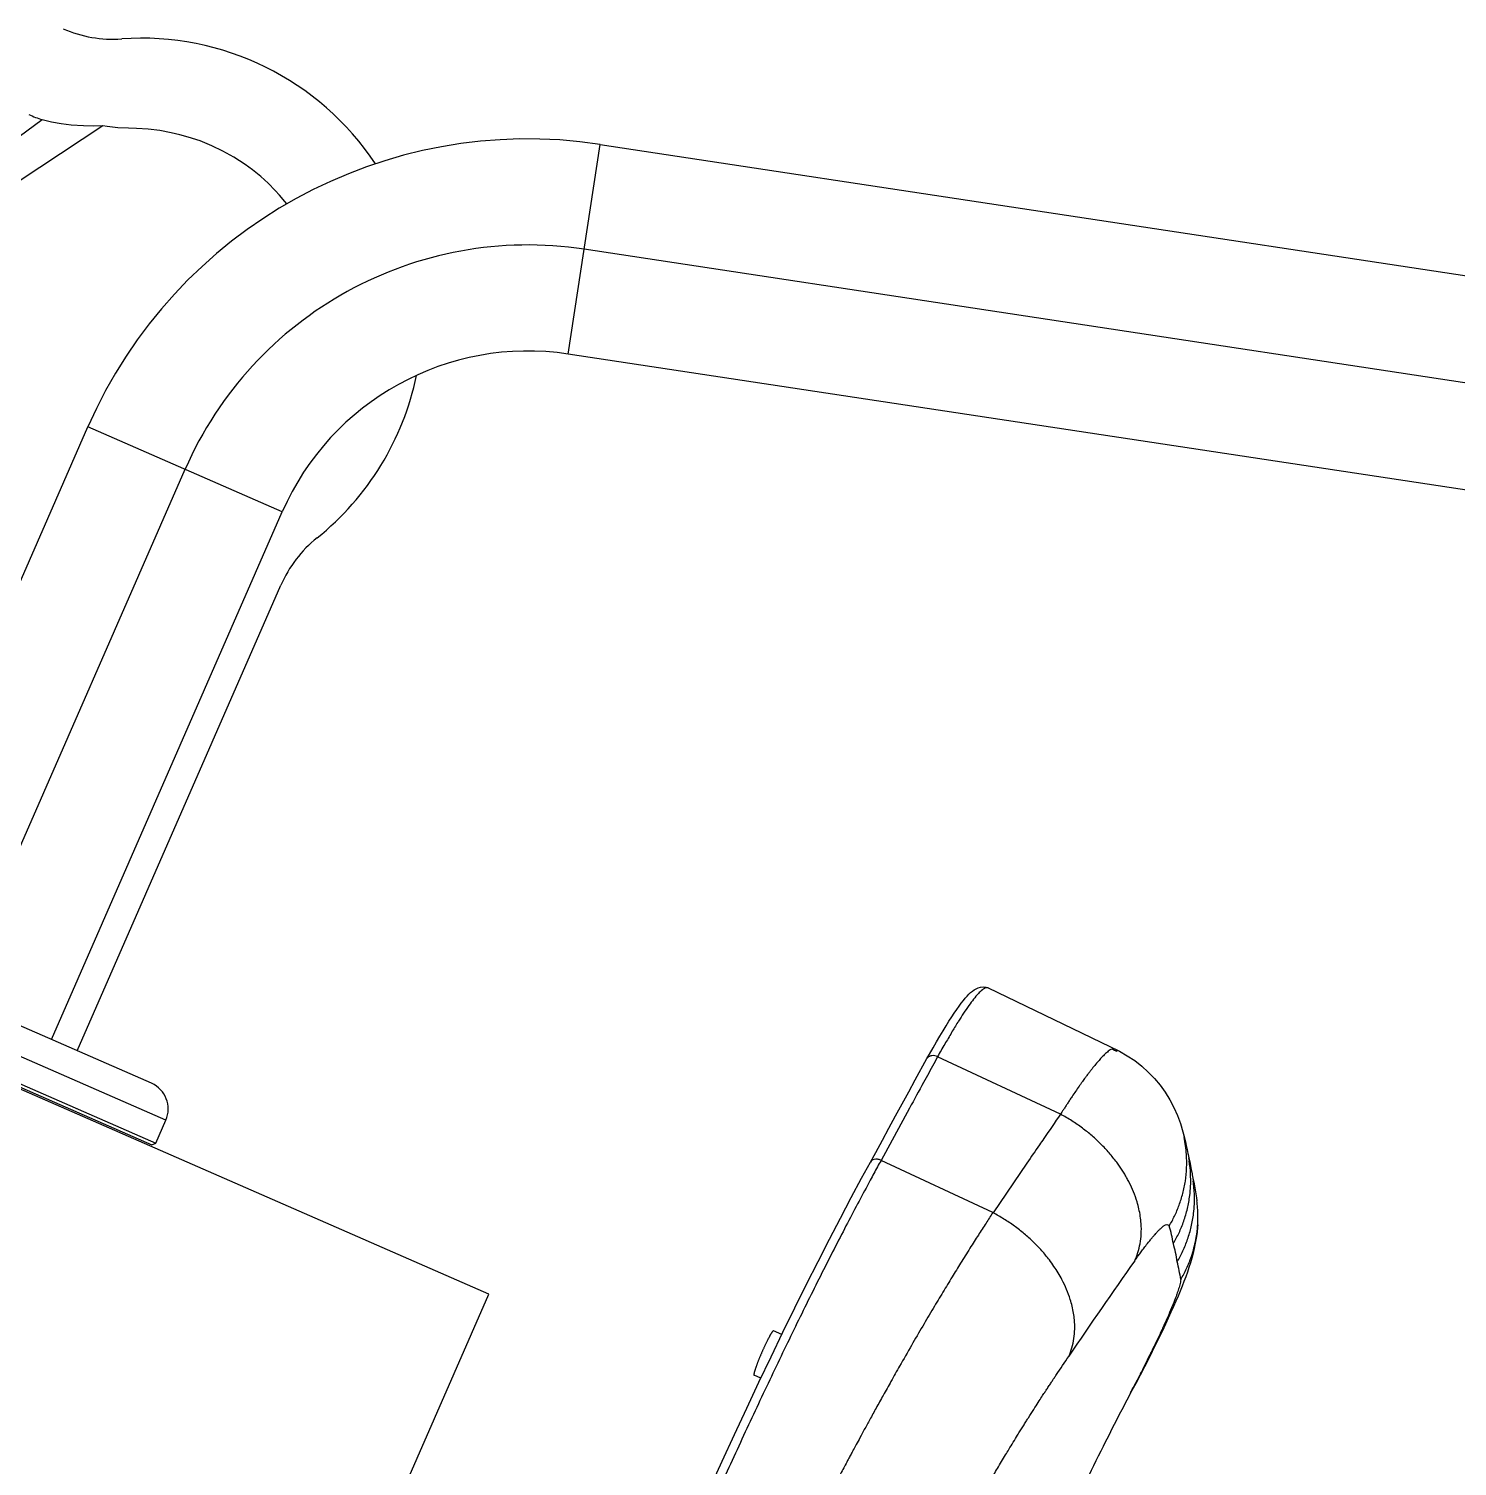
# Model space of a CAD drawing. Header units: millimetres. Extents: x 1145859089 to 1147511753, y -1047484727 to -1047247487.
# Drawn here: x 1146005448.1 to 1146005677.1, y -1047431194.6 to -1047430964.1 of the extents above; entities that cross this region are included whole.
import ezdxf
from ezdxf.xclip import XClip

# ---------------------------------------------------------------- set-up
doc = ezdxf.new("R2010")
doc.units = ezdxf.units.MM
doc.header["$LTSCALE"] = 100
doc.header["$MEASUREMENT"] = 0
doc.header["$XCLIPFRAME"] = 2
doc.linetypes.add('단지배치도$0$CENTER', pattern=[31, 30, -0.5, 0, -0.5])
doc.layers.get('0').update_dxf_attribs({"linetype": 'CONTINUOUS'})
doc.layers.add('XREF', color=135, linetype='CONTINUOUS')
doc.layers.add('단지배치도$0$W240910', color=135, linetype='CONTINUOUS')

# ---------------------------------------------------------------- blocks, each defined once
blk = doc.blocks.new('단지배치도$0$zw$9902')
at = {"layer": '단지배치도$0$W240910', "linetype": 'ByBlock', "ltscale": 20}
for p, q in [((67309.42, -59609.42), (67280.76, -59630.51)), ((67319.16, -59610.35), (67299.09, -59623.64)), ((67310.93, -59609.76), (67309.42, -59609.42)), ((67312.49, -59610.04), (67310.93, -59609.76)), ((67314.07, -59610.24), (67312.49, -59610.04)), ((67316.06, -59610.37), (67314.07, -59610.24)), ((67317.61, -59610.4), (67316.06, -59610.37)), ((67319.16, -59610.35), (67317.61, -59610.4)), ((67319.86, -59610.47), (67319.16, -59610.35)), ((67321.54, -59610.68), (67319.86, -59610.47)), ((67323.29, -59610.75), (67321.54, -59610.68)), ((67324.54, -59610.78), (67323.29, -59610.75)), ((67326.42, -59610.91), (67324.54, -59610.78)), ((67328.28, -59611.14), (67326.42, -59610.91)), ((67330.13, -59611.48), (67328.28, -59611.14)), ((67331.49, -59611.79), (67330.13, -59611.48)), ((67332.84, -59612.16), (67331.49, -59611.79)), ((67334.74, -59612.8), (67332.84, -59612.16)), ((67336.6, -59613.55), (67334.74, -59612.8)), ((67338.41, -59614.42), (67336.6, -59613.55)), ((67340.17, -59615.4), (67338.41, -59614.42)), ((67341.96, -59616.56), (67340.17, -59615.4)), ((67393.76, -59646.96), (67398.86, -59613.34)), ((67398.86, -59613.34), (67757.99, -59667.81)), ((67343.15, -59617.43), (67341.96, -59616.56)), ((67344.46, -59618.5), (67343.15, -59617.43)), ((67345.65, -59619.58), (67344.46, -59618.5)), ((67346.78, -59620.72), (67345.65, -59619.58)), ((67347.45, -59621.46), (67346.78, -59620.72)), ((67348.34, -59622.51), (67347.45, -59621.46)), ((67348.63, -59622.89), (67348.34, -59622.51)), ((67751.57, -59701.22), (67393.74, -59646.96)), ((67279.76, -59743.22), (67316.77, -59658.62)), ((67347.92, -59672.24), (67316.77, -59658.62)), ((67310.91, -59756.84), (67347.92, -59672.24)), ((67315.04, -59758.65), (67347.69, -59684)), ((67326.95, -59763.86), (67239.08, -59725.43)), ((67329.27, -59769.78), (67237.28, -59729.55)), ((67381.04, -59797.65), (67230.69, -59731.89)), ((67235.48, -59733.67), (67327.01, -59773.71)), ((67235.68, -59733.22), (67327.66, -59773.45)), ((67458.25, -59749.32), (67458.53, -59749.08)), ((67458.53, -59749.08), (67458.82, -59748.87)), ((67458.82, -59748.87), (67459.11, -59748.69)), ((67459.11, -59748.69), (67459.44, -59748.54)), ((67459.44, -59748.54), (67459.83, -59748.43)), ((67459.83, -59748.43), (67460.26, -59748.39)), ((67460.26, -59748.39), (67460.68, -59748.45)), ((67460.68, -59748.45), (67461.04, -59748.58)), ((67461.03, -59748.58), (67461.02, -59748.57)), ((67461.04, -59748.58), (67461.03, -59748.58)), ((67461.03, -59748.58), (67482.13, -59758.72)), ((67456.02, -59752.03), (67456.39, -59751.51)), ((67456.39, -59751.51), (67456.74, -59751.03)), ((67456.74, -59751.03), (67457.08, -59750.61)), ((67457.08, -59750.61), (67457.39, -59750.23)), ((67457.39, -59750.23), (67457.69, -59749.89)), ((67457.69, -59749.89), (67457.98, -59749.58)), ((67457.98, -59749.58), (67458.25, -59749.32)), ((67454.77, -59753.91), (67455.21, -59753.23)), ((67455.21, -59753.23), (67455.62, -59752.6)), ((67455.62, -59752.6), (67456.02, -59752.03)), ((67453.31, -59756.29), (67453.82, -59755.44)), ((67453.82, -59755.44), (67454.3, -59754.64)), ((67454.3, -59754.64), (67454.77, -59753.91)), ((67451.64, -59759.19), (67452.22, -59758.16)), ((67452.22, -59758.16), (67452.77, -59757.2)), ((67452.77, -59757.2), (67453.31, -59756.29)), ((67449.38, -59763.3), (67451.24, -59759.89)), ((67451.24, -59759.89), (67451.64, -59759.19)), ((67452.96, -59759.61), (67452.35, -59760.72)), ((67452.96, -59759.61), (67452.91, -59759.58)), ((67472.65, -59768.82), (67452.96, -59759.61)), ((67482.13, -59758.72), (67483.36, -59759.43)), ((67483.36, -59759.43), (67484.55, -59760.23)), ((67484.55, -59760.23), (67485.67, -59761.11)), ((67485.67, -59761.11), (67486.71, -59762.06)), ((67486.71, -59762.06), (67487.69, -59763.08)), ((67447.27, -59767.15), (67448.33, -59765.22)), ((67448.33, -59765.22), (67449.38, -59763.3)), ((67487.69, -59763.08), (67488.6, -59764.16)), ((67488.6, -59764.16), (67489.43, -59765.3)), ((67489.43, -59765.3), (67490.17, -59766.49)), ((67446.22, -59769.09), (67447.27, -59767.15)), ((67490.17, -59766.49), (67490.83, -59767.73)), ((67327.66, -59773.45), (67329.27, -59769.78)), ((67448.45, -59767.85), (67443.89, -59776.22)), ((67445.16, -59771.03), (67446.22, -59769.09)), ((67490.83, -59767.73), (67491.4, -59769)), ((67491.4, -59769), (67491.87, -59770.3)), ((67444.1, -59772.98), (67445.16, -59771.03)), ((67491.87, -59770.3), (67492.26, -59771.62)), ((67492.26, -59771.62), (67492.47, -59772.53)), ((67492.26, -59771.62), (67492.37, -59772.01)), ((67492.37, -59772.01), (67492.52, -59772.61)), ((67327.01, -59773.71), (67327.66, -59773.45)), ((67443.03, -59774.94), (67444.1, -59772.98)), ((67492.52, -59772.61), (67492.67, -59773.22)), ((67492.67, -59773.22), (67492.81, -59773.84)), ((67492.81, -59773.84), (67492.94, -59774.48)), ((67492.94, -59774.48), (67493.07, -59775.13)), ((67440.78, -59779.06), (67442.19, -59776.5)), ((67442.18, -59776.5), (67443.03, -59774.94)), ((67443.89, -59776.22), (67443.85, -59776.2)), ((67461.81, -59784.59), (67443.89, -59776.22)), ((67467.27, -59776.64), (67461.86, -59784.62)), ((67493.07, -59775.13), (67493.1, -59775.3)), ((67493.1, -59775.3), (67493.22, -59775.83)), ((67493.19, -59775.79), (67493.27, -59776.3)), ((67493.22, -59775.83), (67493.36, -59776.44)), ((67493.36, -59776.44), (67493.49, -59777.06)), ((67439.1, -59782.18), (67440.78, -59779.06)), ((67493.49, -59777.06), (67493.61, -59777.7)), ((67493.61, -59777.7), (67493.73, -59778.35)), ((67493.73, -59778.35), (67493.76, -59778.54)), ((67493.76, -59778.54), (67493.88, -59779.09)), ((67493.84, -59779.01), (67493.91, -59779.52)), ((67493.88, -59779.09), (67494.01, -59779.7)), ((67494.01, -59779.7), (67494.12, -59780.31)), ((67494.12, -59780.31), (67494.24, -59780.94)), ((67494.24, -59780.94), (67494.34, -59781.58)), ((67437.37, -59785.46), (67439.1, -59782.18)), ((67494.34, -59781.58), (67494.44, -59782.24)), ((67494.44, -59782.24), (67494.51, -59782.72)), ((67435.6, -59788.87), (67437.37, -59785.46)), ((67461.81, -59784.59), (67461.86, -59784.62)), ((67494.53, -59787.8), (67494.41, -59788.66)), ((67494.61, -59786.94), (67494.53, -59787.8)), ((67494.64, -59786.54), (67494.61, -59786.94)), ((67433.79, -59792.41), (67435.6, -59788.87)), ((67494.09, -59790.32), (67493.91, -59791.1)), ((67494.26, -59789.5), (67494.09, -59790.32)), ((67494.41, -59788.66), (67494.26, -59789.5)), ((67431.95, -59796.07), (67433.79, -59792.41)), ((67493.48, -59792.62), (67493.24, -59793.37)), ((67493.7, -59791.87), (67493.48, -59792.62)), ((67493.91, -59791.1), (67493.7, -59791.87)), ((67492.72, -59794.86), (67492.44, -59795.61)), ((67492.99, -59794.11), (67492.72, -59794.86)), ((67493.24, -59793.37), (67492.99, -59794.11)), ((67430.07, -59799.85), (67431.95, -59796.07)), ((67491.83, -59797.16), (67491.49, -59797.96)), ((67492.14, -59796.37), (67491.83, -59797.16)), ((67492.44, -59795.61), (67492.14, -59796.37)), ((67310.91, -59957.99), (67381.04, -59797.65)), ((67428.17, -59803.73), (67430.07, -59799.85)), ((67490.75, -59799.66), (67490.35, -59800.57)), ((67491.13, -59798.8), (67490.75, -59799.66)), ((67491.49, -59797.96), (67491.13, -59798.8)), ((67489.92, -59801.51), (67489.46, -59802.49)), ((67490.35, -59800.57), (67489.92, -59801.51)), ((67426.25, -59807.71), (67428.17, -59803.73)), ((67427.99, -59804.11), (67426.66, -59803.53)), ((67488.98, -59803.52), (67488.46, -59804.59)), ((67489.46, -59802.49), (67488.98, -59803.52)), ((67487.92, -59805.7), (67487.35, -59806.86)), ((67488.46, -59804.59), (67487.92, -59805.7)), ((67424.3, -59811.78), (67426.25, -59807.71)), ((67486.74, -59808.07), (67486.11, -59809.33)), ((67487.35, -59806.86), (67486.74, -59808.07)), ((67424.61, -59811.14), (67423.53, -59810.67)), ((67485.43, -59810.65), (67484.73, -59812.01)), ((67486.11, -59809.33), (67485.43, -59810.65)), ((67422.35, -59815.92), (67424.3, -59811.78)), ((67484.73, -59812.01), (67483.88, -59813.48)), ((67420.38, -59820.14), (67422.35, -59815.92)), ((67418.42, -59824.42), (67420.38, -59820.14)), ((67416.45, -59828.75), (67418.42, -59824.42))]:
    blk.add_line(p, q, dxfattribs=at)
at = {"layer": '단지배치도$0$W240910', "linetype": '단지배치도$0$CENTER'}
for p, q in [((67754.77, -59684.51), (67396.29, -59630.15)), ((67283.2, -59777.78), (67332.34, -59665.43))]:
    blk.add_line(p, q, dxfattribs=at)
at = {"layer": '단지배치도$0$W240910'}
blk.add_arc((56404.25, -57219.78, 0), 12756.72, 322.50733, 9.110085, dxfattribs=at)
at = {"layer": '단지배치도$0$W240910', "linetype": 'ByBlock', "ltscale": 20}
for centre, radius, start, end in [((67320.77, -59576.52), 19.96, 246.3764, 274.0354), ((67325.34, -59641.32), 45, 33.527, 94.0352), ((67320.94, -59577.34), 34.08, 246.3763, 250.2519), ((67387.31, -59689.47), 77, 81.3767, 156.3767), ((67387.31, -59689.47), 43, 81.3767, 156.3767), ((67325.34, -59641.32), 45, 308.7182, 348.389), ((67365.97, -59692), 19.96, 128.718, 156.3769), ((67460.88, -59748.88), 0.338, 66.3568, 68.0641), ((67325.14, -59767.98), 4.5, 336.3767, 66.3767), ((67473.26, -59776.53), 19.62, 3.7265, 11.776), ((67473.88, -59779.41), 19.64, 2.8917, 9.1068), ((67474.49, -59782.36), 19.63, 1.6534, 8.3119), ((67468.09, -59793.28), 22.95, 9.345, 16.6099), ((67467.28, -59796.08), 24.35, 8.5548, 15.5518), ((68263.46, -60340.35), 952.4, 144.86943, 145.98913), ((67466.51, -59798.9), 25.66, 8.0235, 14.5401), ((67241.94, -59687.19), 272.91, 332.4363, 332.6957)]:
    blk.add_arc(centre, radius, start, end, dxfattribs=at)
at = {"layer": '단지배치도$0$W240910', "linetype": '단지배치도$0$CENTER'}
blk.add_arc((67387.31, -59689.47), 60, 81.3767, 156.3767, dxfattribs=at)
at = {"layer": '단지배치도$0$W240910', "linetype": 'ByBlock', "ltscale": 20}
for points, knots in [([(67461.01, -59748.57), (67460.89, -59748.52), (67460.54, -59748.57), (67460.04, -59748.93), (67459.4, -59749.54), (67458.97, -59750.06), (67458.73, -59750.37)], [0, 0, 0, 0, 0.376096, 0.971572, 1.844149, 3.009592, 3.009592, 3.009592, 3.009592]), ([(67458.73, -59750.37), (67458.47, -59750.7), (67457.92, -59751.44), (67457.11, -59752.63), (67456.57, -59753.47), (67456.3, -59753.9)], [0, 0, 0, 0, 1.274645, 2.775474, 4.294705, 4.294705, 4.294705, 4.294705]), ([(67456.3, -59753.9), (67456.26, -59753.96), (67455.88, -59754.56), (67455.14, -59755.78), (67454.09, -59757.64), (67453.29, -59758.9), (67452.96, -59759.61)], [0, 0, 0, 0, 0.202088, 2.136432, 4.274933, 6.607429, 6.607429, 6.607429, 6.607429]), ([(67480.81, -59758.4), (67480.75, -59758.43), (67480.47, -59758.59), (67480.03, -59758.94), (67479.49, -59759.47), (67479.12, -59759.81), (67478.96, -59760.03)], [0, 0, 0, 0, 0.200238, 0.982482, 1.662417, 2.472537, 2.472537, 2.472537, 2.472537]), ([(67481.66, -59758.76), (67481.58, -59758.6), (67481.46, -59758.26), (67481.04, -59758.31), (67480.87, -59758.38), (67480.81, -59758.4)], [0, 0, 0, 0, 0.51352, 0.891261, 1.079278, 1.079278, 1.079278, 1.079278]), ([(67452.35, -59760.72), (67451.8, -59761.72), (67450.5, -59764.09), (67449.2, -59766.47), (67448.45, -59767.85)], [0, 0, 0, 0, 3.411404, 8.127212, 8.127212, 8.127212, 8.127212]), ([(67452.91, -59759.58), (67452.78, -59759.53), (67452.48, -59759.43), (67452, -59759.41), (67451.53, -59759.55), (67451.31, -59759.78), (67451.25, -59759.9)], [0, 0, 0, 0, 0.428054, 0.920694, 1.437951, 1.839812, 1.839812, 1.839812, 1.839812]), ([(67478.96, -59760.03), (67478.81, -59760.25), (67478.39, -59760.66), (67477.95, -59761.23), (67477.56, -59761.72), (67477.27, -59762.09), (67476.96, -59762.51), (67476.6, -59762.99), (67476.24, -59763.48), (67475.91, -59763.94), (67475.34, -59764.74), (67474.75, -59765.61), (67474.14, -59766.53), (67473.79, -59767.06), (67473.46, -59767.57), (67473.15, -59768.05), (67472.88, -59768.47), (67472.71, -59768.71), (67472.65, -59768.82)], [0, 0, 0, 0, 0.814221, 1.727787, 2.169406, 2.690485, 3.147914, 3.738755, 4.477409, 4.959155, 5.444648, 7.433823, 8.12702, 8.761155, 9.330599, 9.954311, 10.45742, 10.833595, 10.833595, 10.833595, 10.833595]), ([(67472.65, -59768.82), (67471.75, -59770.12), (67470.63, -59771.76), (67468.83, -59774.36), (67467.93, -59775.67), (67467.27, -59776.64)], [0, 0, 0, 0, 4.730131, 5.961451, 9.497691, 9.497691, 9.497691, 9.497691]), ([(67484.54, -59792.3), (67484.74, -59791.88), (67485.09, -59790.99), (67485.45, -59789.55), (67485.62, -59787.99), (67485.61, -59786.51), (67485.46, -59785.17), (67485.23, -59784), (67484.88, -59782.69), (67484.38, -59781.27), (67483.81, -59780.03), (67483.32, -59779.1), (67482.94, -59778.44), (67482.53, -59777.79), (67482.11, -59777.15), (67481.43, -59776.21), (67480.46, -59775), (67479.14, -59773.59), (67477.71, -59772.27), (67476.16, -59771.02), (67474.46, -59769.85), (67473.27, -59769.15), (67472.65, -59768.82)], [0, 0, 0, 0, 1.395271, 2.871666, 4.436703, 6.094644, 7.294543, 8.483246, 9.653968, 11.361205, 12.991094, 13.746964, 14.508727, 15.275402, 16.045955, 16.819304, 18.75707, 20.687046, 22.598719, 24.601919, 26.667066, 28.760612, 28.760612, 28.760612, 28.760612]), ([(67443.85, -59776.2), (67443.67, -59776.12), (67443.32, -59776.02), (67442.82, -59776.04), (67442.42, -59776.2), (67442.25, -59776.39), (67442.19, -59776.5)], [0, 0, 0, 0, 0.561036, 1.087799, 1.470561, 1.83116, 1.83116, 1.83116, 1.83116]), ([(67490.08, -59786.72), (67490.39, -59786.2), (67490.97, -59785.12), (67491.7, -59783.39), (67492.29, -59781.51), (67492.7, -59779.51), (67492.9, -59777.41), (67492.89, -59775.98), (67492.84, -59775.26)], [0, 0, 0, 0, 1.794384, 3.677601, 5.644707, 7.687721, 9.796919, 11.961869, 11.961869, 11.961869, 11.961869]), ([(67442.73, -59778.31), (67442.54, -59778.68), (67441.76, -59780.16), (67440.32, -59782.8), (67438.48, -59786.32), (67436.58, -59789.99), (67434.64, -59793.81), (67432.66, -59797.77), (67431.34, -59800.45), (67430.67, -59801.81)], [0, 0, 0, 0, 1.228946, 5.034856, 9.01158, 13.148913, 17.436202, 21.862382, 26.41601, 26.41601, 26.41601, 26.41601]), ([(67490.73, -59789.55), (67491.06, -59788.99), (67491.69, -59787.82), (67492.45, -59785.95), (67493.03, -59783.94), (67493.37, -59782.05), (67493.52, -59780.35), (67493.53, -59779.21), (67493.5, -59778.57), (67493.49, -59778.42)], [0, 0, 0, 0, 1.945454, 3.968289, 6.059366, 8.206691, 9.720459, 11.180431, 11.630612, 11.630612, 11.630612, 11.630612]), ([(67491.35, -59792.46), (67491.68, -59791.9), (67492.3, -59790.73), (67493.06, -59788.86), (67493.64, -59786.85), (67493.98, -59784.96), (67494.12, -59783.27), (67494.13, -59782.27), (67494.11, -59781.79)], [0, 0, 0, 0, 1.942643, 3.962289, 6.04985, 8.193407, 9.704809, 11.162461, 11.162461, 11.162461, 11.162461]), ([(67494.64, -59786.53), (67494.65, -59786.35), (67494.67, -59785.88), (67494.68, -59785.14), (67494.66, -59784.31), (67494.6, -59783.5), (67494.54, -59782.97), (67494.51, -59782.72)], [0, 0, 0, 0, 0.55698, 1.39492, 2.224765, 3.045726, 3.824493, 3.824493, 3.824493, 3.824493]), ([(67461.81, -59784.59), (67461.41, -59785.13), (67460.68, -59786.36), (67459.43, -59788.25), (67458.08, -59790.39), (67456.68, -59792.63), (67455.24, -59794.97), (67453.77, -59797.38), (67452.2, -59800.01), (67450.52, -59802.86), (67448.7, -59805.94), (67447.53, -59808.11), (67446.86, -59809.2)], [0, 0, 0, 0, 2.007168, 4.270289, 6.797857, 9.599927, 12.203458, 15.027252, 18.085568, 21.392554, 24.959446, 28.792334, 28.792334, 28.792334, 28.792334]), ([(67473.98, -59807.63), (67474.18, -59807.18), (67474.52, -59806.25), (67474.83, -59804.79), (67474.95, -59803.29), (67474.91, -59801.92), (67474.75, -59800.69), (67474.53, -59799.6), (67474.18, -59798.33), (67473.65, -59796.89), (67472.98, -59795.48), (67472.29, -59794.25), (67471.61, -59793.2), (67470.75, -59792), (67469.66, -59790.68), (67468.31, -59789.28), (67466.84, -59787.95), (67465.27, -59786.72), (67463.61, -59785.6), (67462.45, -59784.93), (67461.86, -59784.62)], [0, 0, 0, 0, 1.470171, 2.961514, 4.466241, 5.973496, 7.065801, 8.177635, 9.306352, 11.024073, 12.761591, 13.989418, 15.239323, 16.507267, 18.43261, 20.370779, 22.342268, 24.3485, 26.362403, 28.35546, 28.35546, 28.35546, 28.35546]), ([(67484.54, -59792.3), (67484.66, -59792.14), (67484.89, -59791.81), (67485.28, -59791.28), (67485.62, -59790.81), (67485.93, -59790.4), (67486.28, -59789.94), (67486.69, -59789.42), (67487.13, -59788.87), (67487.48, -59788.46), (67487.79, -59788.1), (67488.11, -59787.75), (67488.44, -59787.4), (67488.79, -59787.05), (67489.14, -59786.78), (67489.48, -59786.44), (67490.03, -59786.52), (67490.08, -59786.72)], [0, 0, 0, 0, 0.606546, 1.202414, 1.967108, 2.357632, 2.743085, 3.695281, 4.327536, 4.869633, 5.33042, 5.718659, 6.31052, 6.792957, 7.187909, 7.631431, 8.247932, 8.247932, 8.247932, 8.247932]), ([(67491.92, -59795.32), (67492.26, -59794.75), (67492.9, -59793.55), (67493.58, -59791.84), (67494.05, -59790.28), (67494.35, -59788.95), (67494.53, -59787.8), (67494.61, -59787.01), (67494.63, -59786.63), (67494.64, -59786.53)], [0, 0, 0, 0, 1.991712, 4.063991, 5.51776, 6.879508, 8.139839, 8.991274, 9.279502, 9.279502, 9.279502, 9.279502]), ([(67491.92, -59795.32), (67491.92, -59795.47), (67491.87, -59795.75), (67491.77, -59796.18), (67491.65, -59796.6), (67491.52, -59797.04), (67491.38, -59797.45), (67491.24, -59797.86), (67491.07, -59798.31), (67490.85, -59798.89), (67490.6, -59799.5), (67490.36, -59800.08), (67490.15, -59800.58), (67489.94, -59801.05), (67489.75, -59801.49), (67489.56, -59801.9), (67489.37, -59802.33), (67489.13, -59802.86), (67488.82, -59803.54), (67488.44, -59804.35), (67488.04, -59805.18), (67487.67, -59805.95), (67487.36, -59806.59), (67487.17, -59806.98), (67487.08, -59807.16)], [0, 0, 0, 0, 0.449461, 0.850824, 1.317314, 1.770766, 2.221332, 2.628624, 3.06847, 3.6752, 4.478128, 5.035271, 5.574932, 6.092873, 6.583845, 7.017675, 7.448697, 7.985439, 8.754373, 9.688406, 10.667937, 11.525213, 12.247321, 12.824378, 12.824378, 12.824378, 12.824378]), ([(67430.67, -59801.81), (67429.99, -59803.21), (67428.61, -59806.04), (67426.55, -59810.34), (67424.47, -59814.73), (67422.38, -59819.21), (67420.27, -59823.75), (67418.45, -59827.79), (67417.29, -59830.29), (67416.84, -59831.27)], [0, 0, 0, 0, 4.66908, 9.441718, 14.305543, 19.247942, 24.256087, 29.316974, 32.543097, 32.543097, 32.543097, 32.543097]), ([(67426.66, -59803.53), (67426.65, -59803.53), (67426.64, -59803.53), (67426.61, -59803.54), (67426.59, -59803.55), (67426.56, -59803.58), (67426.52, -59803.62), (67426.48, -59803.67), (67426.44, -59803.72), (67426.39, -59803.79), (67426.34, -59803.86), (67426.29, -59803.94), (67426.23, -59804.03), (67426.17, -59804.13), (67426.11, -59804.24), (67426.05, -59804.36), (67425.98, -59804.48), (67425.91, -59804.61), (67425.84, -59804.75), (67425.76, -59804.89), (67425.68, -59805.04), (67425.61, -59805.2), (67425.53, -59805.36), (67425.45, -59805.53), (67425.36, -59805.7), (67425.28, -59805.87), (67425.2, -59806.05), (67425.12, -59806.23), (67425.03, -59806.41), (67424.95, -59806.59), (67424.87, -59806.78), (67424.78, -59806.96), (67424.7, -59807.15), (67424.62, -59807.34), (67424.54, -59807.52), (67424.47, -59807.71), (67424.39, -59807.89), (67424.32, -59808.07), (67424.25, -59808.25), (67424.18, -59808.43), (67424.11, -59808.6), (67424.05, -59808.77), (67423.99, -59808.93), (67423.93, -59809.09), (67423.87, -59809.24), (67423.82, -59809.39), (67423.77, -59809.53), (67423.73, -59809.66), (67423.69, -59809.79), (67423.65, -59809.91), (67423.62, -59810.02), (67423.59, -59810.12), (67423.56, -59810.22), (67423.54, -59810.3), (67423.53, -59810.38), (67423.51, -59810.45), (67423.51, -59810.51), (67423.5, -59810.56), (67423.5, -59810.6), (67423.51, -59810.63), (67423.52, -59810.66), (67423.53, -59810.67), (67423.53, -59810.67)], [0, 0, 0, 0, 0.018561, 0.042451, 0.074393, 0.115463, 0.166154, 0.226583, 0.296753, 0.376522, 0.465781, 0.564403, 0.672104, 0.7886, 0.913526, 1.046702, 1.18776, 1.336295, 1.491822, 1.65401, 1.822463, 1.996665, 2.176126, 2.360379, 2.548944, 2.741325, 2.937001, 3.135417, 3.336262, 3.538718, 3.74223, 3.946242, 4.1502, 4.353578, 4.555852, 4.756504, 4.95475, 5.150318, 5.342677, 5.531267, 5.71554, 5.895, 6.069176, 6.237611, 6.399827, 6.555396, 6.703944, 6.845001, 6.97818, 7.103118, 7.219623, 7.32733, 7.425959, 7.515229, 7.595008, 7.665183, 7.725615, 7.776306, 7.817376, 7.849323, 7.873223, 7.891797, 7.891797, 7.891797, 7.891797]), ([(67448.71, -59850.57), (67449.23, -59849.56), (67450.24, -59847.61), (67451.71, -59844.83), (67453.08, -59842.28), (67454.33, -59839.99), (67455.46, -59837.93), (67456.5, -59836.06), (67457.45, -59834.38), (67458.29, -59832.9), (67458.9, -59831.83), (67459.32, -59831.1), (67459.58, -59830.64), (67459.81, -59830.24), (67460.08, -59829.77), (67460.44, -59829.17), (67460.9, -59828.37), (67461.41, -59827.5), (67461.97, -59826.55), (67462.56, -59825.56), (67463.19, -59824.5), (67463.8, -59823.49), (67464.66, -59822.07), (67465.38, -59820.9), (67465.99, -59819.92), (67466.2, -59819.58), (67466.4, -59819.25), (67466.6, -59818.92), (67466.8, -59818.6), (67467, -59818.29), (67467.24, -59817.91), (67467.69, -59817.19), (67468.32, -59816.2), (67469.04, -59815.08), (67469.62, -59814.17), (67470.07, -59813.48), (67470.4, -59812.98), (67470.7, -59812.52), (67471, -59812.06), (67471.34, -59811.54), (67471.66, -59811.05), (67472.54, -59809.74), (67473.31, -59808.6), (67473.98, -59807.63)], [0, 0, 0, 0, 3.416992, 6.573465, 9.460997, 12.075828, 14.41956, 16.496461, 18.511994, 20.205983, 21.584774, 22.206049, 22.736068, 23.175567, 23.592105, 24.354964, 25.275877, 26.351726, 27.403354, 28.564594, 29.831667, 31.089677, 32.113406, 34.796955, 35.199651, 35.595857, 35.985637, 36.369052, 36.746168, 37.117048, 37.481756, 38.092837, 39.677673, 41.000488, 42.072208, 42.90145, 43.494809, 43.857033, 44.55747, 45.144034, 45.726184, 46.303786, 49.860086, 49.860086, 49.860086, 49.860086]), ([(67487.08, -59807.16), (67487.02, -59807.29), (67486.88, -59807.58), (67486.67, -59808), (67486.45, -59808.44), (67486.23, -59808.88), (67486.01, -59809.32), (67485.78, -59809.77), (67485.35, -59810.61), (67484.91, -59811.48), (67484.54, -59812.2), (67484.45, -59812.38)], [0, 0, 0, 0, 0.462828, 0.942129, 1.427901, 1.919964, 2.418013, 2.921646, 3.430396, 5.239729, 5.851837, 5.851837, 5.851837, 5.851837]), ([(67446.86, -59809.2), (67446.37, -59809.99), (67445.53, -59811.58), (67444.25, -59813.82), (67443.13, -59815.86), (67442.12, -59817.69), (67441.26, -59819.27), (67440.54, -59820.6), (67439.95, -59821.68), (67439.48, -59822.56), (67439.14, -59823.19), (67438.9, -59823.64), (67438.72, -59823.98), (67438.51, -59824.37), (67438.19, -59824.97), (67437.6, -59826.09), (67436.41, -59828.35), (67435.31, -59830.45), (67434.49, -59832.05), (67434.26, -59832.48), (67434.05, -59832.89), (67433.86, -59833.26), (67433.68, -59833.61), (67433.43, -59834.09), (67433.19, -59834.56), (67432.92, -59835.08), (67432.73, -59835.46), (67432.53, -59835.87), (67432.3, -59836.3), (67432.03, -59836.85), (67431.73, -59837.45), (67431.43, -59838.04), (67431.17, -59838.57), (67430.94, -59839.03), (67430.79, -59839.31), (67430.72, -59839.45)], [0, 0, 0, 0, 2.807418, 5.386618, 7.724663, 9.811706, 11.640196, 13.114333, 14.352197, 15.350739, 16.107602, 16.477035, 16.872965, 17.278441, 17.819814, 18.905032, 21.084843, 25.476331, 25.99701, 26.486022, 26.943279, 27.368708, 27.762249, 28.123852, 28.961465, 29.367704, 29.874654, 30.239592, 30.728325, 31.342079, 32.080871, 32.739011, 33.326484, 33.843293, 34.289438, 34.289438, 34.289438, 34.289438]), ([(67483.88, -59813.48), (67482.8, -59815.56), (67480.67, -59819.7), (67477.55, -59825.91), (67474.54, -59832.06), (67471.62, -59838.16), (67468.79, -59844.2), (67466.07, -59850.18), (67463.45, -59856.07), (67460.93, -59861.87), (67458.53, -59867.56), (67456.25, -59873.12), (67454.08, -59878.55), (67452.03, -59883.84), (67450.29, -59888.46), (67449.24, -59891.32), (67448.83, -59892.46)], [0, 0, 0, 0, 7.037873, 13.980096, 20.830458, 27.591934, 34.262869, 40.835246, 47.294975, 53.623975, 59.80354, 65.818237, 71.659371, 77.32677, 82.827405, 86.473004, 86.473004, 86.473004, 86.473004])]:
    blk.add_open_spline(points, degree=3, knots=knots, dxfattribs=at)
blk.add_open_spline([(67443.89, -59776.22), (67443.49, -59776.91), (67443.11, -59777.61), (67442.73, -59778.31)], degree=3, dxfattribs=at)
blk = doc.blocks.new('단지배치도')
blk.add_blockref('단지배치도$0$zw$9902', (141034.19, 142437.16))

msp = doc.modelspace()

# ---------------------------------------------------------------- block references
at = {"layer": 'XREF'}
ref = msp.add_blockref('단지배치도', (1145797106.633357, -1047513806.462535), dxfattribs=at)
XClip(ref).set_block_clipping_path([(72982.4064819524, 34919.7593965298), (360382.4067475507, 255319.7593436697)])

doc.saveas('drawing.dxf')
